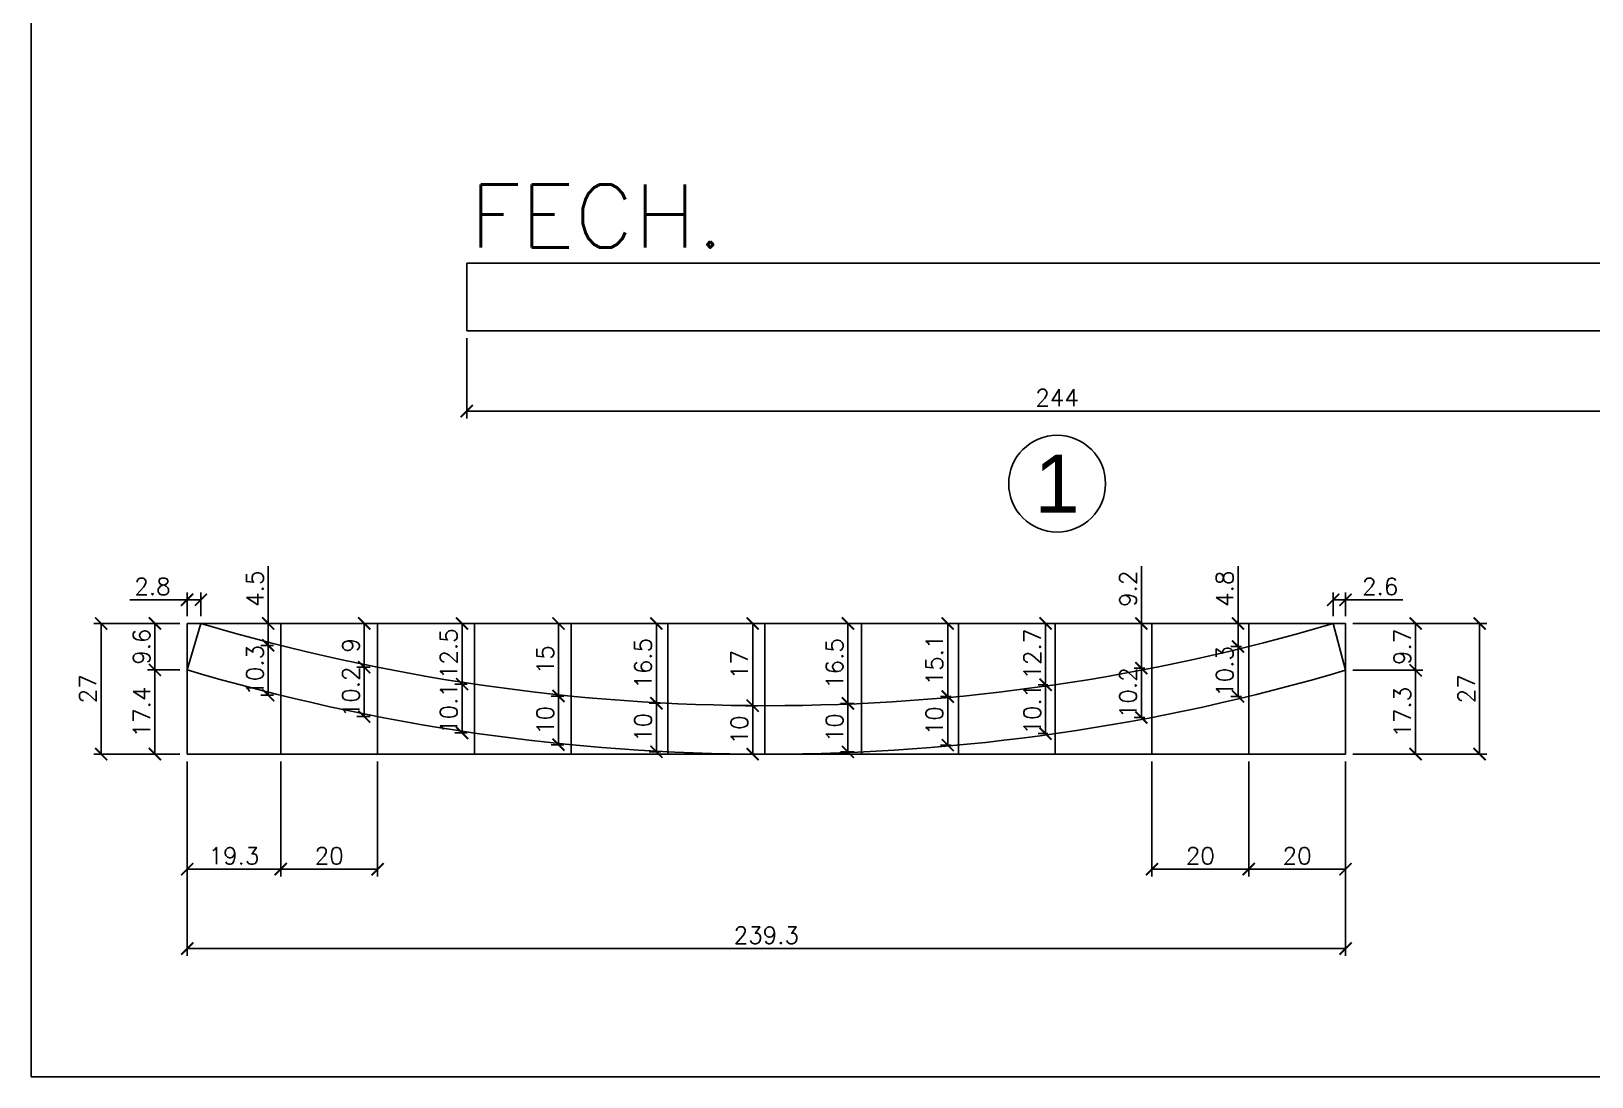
# Model space of a CAD drawing. Extents: x 1894 to 8661, y -614 to 3008.
# Drawn here: x 7338 to 7982, y 1889 to 2321 of the extents above; entities that cross this region are included whole.
import ezdxf
from ezdxf.enums import TextEntityAlignment as Align

# ---------------------------------------------------------------- set-up
doc = ezdxf.new("R2010")
doc.units = 0
doc.header["$PDMODE"] = 34
for name, color, linetype in [('COTA', 241, 'Continuous'), ('Painéis', 200, 'Continuous'), ('Romaneio', 10, 'Continuous')]:
    doc.layers.add(name, color=color, linetype=linetype)
doc.layers.add('Texto Seção', color=7, linetype='Continuous', lineweight=15)
doc.styles.add('ARIAL', font='arial.ttf')
doc.styles.add('REGUA-120', font='ROMANS.shx', dxfattribs={"height": 15})
doc.styles.add('ROMANS', font='romans.shx')
doc.dimstyles.new('Cota Seção (2x)', dxfattribs={"dimtxt": 7, "dimasz": 5, "dimexe": 3, "dimexo": 3, "dimgap": 2, "dimtad": 3, "dimdec": 1, "dimlfac": 0.5, "dimzin": 12, "dimdsep": 46, "dimtxsty": 'ROMANS', "dimblk": 'ARCHTICK', "dimcen": 0, "dimclrd": 4, "dimclre": 4, "dimclrt": 1, "dimadec": 1, "dimazin": 3, "dimtfac": 1, "dimtdec": 1, "dimtmove": 0, "dimatfit": 3, "dimldrblk": 'OBLIQUE', "dimfxl": 1, "dimtolj": 1, "dimtzin": 12, "dimarcsym": 0})

# ---------------------------------------------------------------- blocks, each defined once
blk = doc.blocks.new('_ArchTick')
at = {"color": 0, "linetype": 'ByBlock', "const_width": 0.15}
blk.add_lwpolyline([(-0.5, -0.5), (0.5, 0.5)], dxfattribs=at)
blk = doc.blocks.new('*D490')
at = {"layer": 'COTA', "color": 4, "lineweight": -2, "transparency": 16777216}
for p, q in [((7517.51, 2194.34), (7517.51, 2161.18)), ((8005.51, 2194.34), (8005.51, 2161.18)), ((7517.51, 2164.18), (8005.51, 2164.18))]:
    blk.add_line(p, q, dxfattribs=at)
at = {"layer": 'Defpoints', "color": 0, "transparency": 16777216}
for p in [(7517.51, 2197.34), (8005.51, 2197.34), (8005.51, 2164.18)]:
    blk.add_point(p, dxfattribs=at)
at = {"layer": 'COTA', "color": 4, "lineweight": -2, "transparency": 16777216, "xscale": 5, "yscale": 5, "zscale": 5, "rotation": 180}
blk.add_blockref('_ArchTick', (7517.51, 2164.18), dxfattribs=at)
at = {"layer": 'COTA', "color": 4, "lineweight": -2, "transparency": 16777216, "xscale": 5, "yscale": 5, "zscale": 5}
blk.add_blockref('_ArchTick', (8005.51, 2164.18), dxfattribs=at)
at = {"layer": 'COTA', "color": 1, "transparency": 16777216, "insert": (7761.51, 2169.68), "char_height": 7, "attachment_point": 5, "style": 'ROMANS'}
blk.add_mtext('\\A1;244', dxfattribs=at)
blk = doc.blocks.new('_Oblique')
at = {"color": 0, "linetype": 'ByBlock', "lineweight": -2}
blk.add_line((-0.5, -0.5), (0.5, 0.5), dxfattribs=at)
blk = doc.blocks.new('*D487')
at = {"layer": 'COTA', "color": 4, "lineweight": -2, "transparency": 16777216}
for p, q in [((7402, 2019.45), (7402, 1939.1)), ((7880.69, 2019.45), (7880.69, 1939.1)), ((7880.69, 1942.1), (7402, 1942.1))]:
    blk.add_line(p, q, dxfattribs=at)
at = {"layer": 'Defpoints', "color": 0, "transparency": 16777216}
for p in [(7402, 2022.45), (7880.69, 2022.45), (7402, 1942.1)]:
    blk.add_point(p, dxfattribs=at)
at = {"layer": 'COTA', "color": 4, "lineweight": -2, "transparency": 16777216, "xscale": 5, "yscale": 5, "zscale": 5, "rotation": 180}
blk.add_blockref('_ArchTick', (7402, 1942.1), dxfattribs=at)
at = {"layer": 'COTA', "color": 4, "lineweight": -2, "transparency": 16777216, "xscale": 5, "yscale": 5, "zscale": 5}
blk.add_blockref('_ArchTick', (7880.69, 1942.1), dxfattribs=at)
at = {"layer": 'COTA', "color": 1, "transparency": 16777216, "insert": (7641.35, 1947.6), "char_height": 7, "attachment_point": 5, "style": 'ROMANS'}
blk.add_mtext('\\A1;239.3', dxfattribs=at)
blk = doc.blocks.new('*D488')
at = {"layer": 'COTA', "color": 4, "lineweight": -2, "transparency": 16777216}
for p, q in [((7840.69, 2019.45), (7840.69, 1971.91)), ((7880.69, 2019.45), (7880.69, 1971.91)), ((7880.69, 1974.91), (7840.69, 1974.91))]:
    blk.add_line(p, q, dxfattribs=at)
at = {"layer": 'Defpoints', "color": 0, "transparency": 16777216}
for p in [(7840.69, 2022.45), (7880.69, 2022.45), (7840.69, 1974.91)]:
    blk.add_point(p, dxfattribs=at)
at = {"layer": 'COTA', "color": 4, "lineweight": -2, "transparency": 16777216, "xscale": 5, "yscale": 5, "zscale": 5, "rotation": 180}
blk.add_blockref('_ArchTick', (7840.69, 1974.91), dxfattribs=at)
at = {"layer": 'COTA', "color": 4, "lineweight": -2, "transparency": 16777216, "xscale": 5, "yscale": 5, "zscale": 5}
blk.add_blockref('_ArchTick', (7880.69, 1974.91), dxfattribs=at)
at = {"layer": 'COTA', "color": 1, "transparency": 16777216, "insert": (7860.69, 1980.41), "char_height": 7, "attachment_point": 5, "style": 'ROMANS'}
blk.add_mtext('\\A1;20', dxfattribs=at)
blk = doc.blocks.new('*D489')
at = {"layer": 'COTA', "color": 4, "lineweight": -2, "transparency": 16777216}
for p, q in [((7800.69, 2019.45), (7800.69, 1971.91)), ((7840.69, 2019.45), (7840.69, 1971.91)), ((7840.69, 1974.91), (7800.69, 1974.91))]:
    blk.add_line(p, q, dxfattribs=at)
at = {"layer": 'Defpoints', "color": 0, "transparency": 16777216}
for p in [(7800.69, 2022.45), (7840.69, 2022.45), (7800.69, 1974.91)]:
    blk.add_point(p, dxfattribs=at)
at = {"layer": 'COTA', "color": 4, "lineweight": -2, "transparency": 16777216, "xscale": 5, "yscale": 5, "zscale": 5, "rotation": 180}
blk.add_blockref('_ArchTick', (7800.69, 1974.91), dxfattribs=at)
at = {"layer": 'COTA', "color": 4, "lineweight": -2, "transparency": 16777216, "xscale": 5, "yscale": 5, "zscale": 5}
blk.add_blockref('_ArchTick', (7840.69, 1974.91), dxfattribs=at)
at = {"layer": 'COTA', "color": 1, "transparency": 16777216, "insert": (7820.69, 1980.41), "char_height": 7, "attachment_point": 5, "style": 'ROMANS'}
blk.add_mtext('\\A1;20', dxfattribs=at)
blk = doc.blocks.new('*D526')
at = {"layer": 'COTA', "color": 4, "lineweight": -2, "transparency": 16777216}
for p, q in [((7440.69, 2019.45), (7440.69, 1971.91)), ((7480.69, 2019.45), (7480.69, 1971.91)), ((7480.69, 1974.91), (7440.69, 1974.91))]:
    blk.add_line(p, q, dxfattribs=at)
at = {"layer": 'Defpoints', "color": 0, "transparency": 16777216}
for p in [(7440.69, 2022.45), (7480.69, 2022.45), (7440.69, 1974.91)]:
    blk.add_point(p, dxfattribs=at)
at = {"layer": 'COTA', "color": 4, "lineweight": -2, "transparency": 16777216, "xscale": 5, "yscale": 5, "zscale": 5, "rotation": 180}
blk.add_blockref('_ArchTick', (7440.69, 1974.91), dxfattribs=at)
at = {"layer": 'COTA', "color": 4, "lineweight": -2, "transparency": 16777216, "xscale": 5, "yscale": 5, "zscale": 5}
blk.add_blockref('_ArchTick', (7480.69, 1974.91), dxfattribs=at)
at = {"layer": 'COTA', "color": 1, "transparency": 16777216, "insert": (7460.69, 1980.41), "char_height": 7, "attachment_point": 5, "style": 'ROMANS'}
blk.add_mtext('\\A1;20', dxfattribs=at)
blk = doc.blocks.new('*D527')
at = {"layer": 'COTA', "color": 4, "lineweight": -2, "transparency": 16777216}
for p, q in [((7402, 2019.45), (7402, 1971.91)), ((7440.69, 2019.45), (7440.69, 1971.91)), ((7440.69, 1974.91), (7402, 1974.91))]:
    blk.add_line(p, q, dxfattribs=at)
at = {"layer": 'Defpoints', "color": 0, "transparency": 16777216}
for p in [(7402, 2022.45), (7440.69, 2022.45), (7402, 1974.91)]:
    blk.add_point(p, dxfattribs=at)
at = {"layer": 'COTA', "color": 4, "lineweight": -2, "transparency": 16777216, "xscale": 5, "yscale": 5, "zscale": 5, "rotation": 180}
blk.add_blockref('_ArchTick', (7402, 1974.91), dxfattribs=at)
at = {"layer": 'COTA', "color": 4, "lineweight": -2, "transparency": 16777216, "xscale": 5, "yscale": 5, "zscale": 5}
blk.add_blockref('_ArchTick', (7440.69, 1974.91), dxfattribs=at)
at = {"layer": 'COTA', "color": 1, "transparency": 16777216, "insert": (7421.35, 1980.41), "char_height": 7, "attachment_point": 5, "style": 'ROMANS'}
blk.add_mtext('\\A1;19.3', dxfattribs=at)
blk = doc.blocks.new('*D528')
at = {"layer": 'COTA', "color": 4, "lineweight": -2, "transparency": 16777216}
for p, q in [((7883.69, 2057.08), (7912.66, 2057.08)), ((7909.66, 2057.08), (7909.66, 2022.45)), ((7883.69, 2022.45), (7912.66, 2022.45))]:
    blk.add_line(p, q, dxfattribs=at)
at = {"layer": 'Defpoints', "color": 0, "transparency": 16777216}
for p in [(7880.69, 2057.08), (7880.69, 2022.45), (7909.66, 2022.45)]:
    blk.add_point(p, dxfattribs=at)
at = {"layer": 'COTA', "color": 4, "lineweight": -2, "transparency": 16777216, "xscale": 5, "yscale": 5, "zscale": 5}
for p, rotation in [((7909.66, 2057.08), 90), ((7909.66, 2022.45), 270)]:
    blk.add_blockref('_ArchTick', p, dxfattribs=dict(at, rotation=rotation))
at = {"layer": 'COTA', "color": 1, "transparency": 16777216, "insert": (7904.16, 2039.76), "char_height": 7, "attachment_point": 5, "rotation": 90, "style": 'ROMANS'}
blk.add_mtext('\\A1;17.3', dxfattribs=at)
blk = doc.blocks.new('*D529')
at = {"layer": 'COTA', "color": 4, "lineweight": -2, "transparency": 16777216}
for p, q in [((7883.69, 2076.42), (7912.66, 2076.42)), ((7909.66, 2057.08), (7909.66, 2076.42)), ((7883.69, 2057.08), (7912.66, 2057.08))]:
    blk.add_line(p, q, dxfattribs=at)
at = {"layer": 'Defpoints', "color": 0, "transparency": 16777216}
for p in [(7880.69, 2076.42), (7909.66, 2076.42), (7880.69, 2057.08)]:
    blk.add_point(p, dxfattribs=at)
at = {"layer": 'COTA', "color": 4, "lineweight": -2, "transparency": 16777216, "xscale": 5, "yscale": 5, "zscale": 5}
for p, rotation in [((7909.66, 2076.42), 90), ((7909.66, 2057.08), 270)]:
    blk.add_blockref('_ArchTick', p, dxfattribs=dict(at, rotation=rotation))
at = {"layer": 'COTA', "color": 1, "transparency": 16777216, "insert": (7904.16, 2066.75), "char_height": 7, "attachment_point": 5, "rotation": 90, "style": 'ROMANS'}
blk.add_mtext('\\A1;9.7', dxfattribs=at)
blk = doc.blocks.new('*D513')
at = {"layer": 'COTA', "color": 4, "lineweight": -2, "transparency": 16777216}
for p, q in [((7875.58, 2079.42), (7875.58, 2089.21)), ((7875.58, 2086.21), (7880.69, 2086.21)), ((7880.69, 2079.42), (7880.69, 2089.21)), ((7880.69, 2086.21), (7904.36, 2086.21))]:
    blk.add_line(p, q, dxfattribs=at)
at = {"layer": 'Defpoints', "color": 0, "transparency": 16777216}
for p in [(7880.69, 2086.21), (7875.58, 2076.42), (7880.69, 2076.42)]:
    blk.add_point(p, dxfattribs=at)
at = {"layer": 'COTA', "color": 4, "lineweight": -2, "transparency": 16777216, "xscale": 5, "yscale": 5, "zscale": 5, "rotation": 180}
blk.add_blockref('_ArchTick', (7875.58, 2086.21), dxfattribs=at)
at = {"layer": 'COTA', "color": 4, "lineweight": -2, "transparency": 16777216, "xscale": 5, "yscale": 5, "zscale": 5}
blk.add_blockref('_ArchTick', (7880.69, 2086.21), dxfattribs=at)
at = {"layer": 'COTA', "color": 1, "transparency": 16777216, "insert": (7895.02, 2091.71), "char_height": 7, "attachment_point": 5, "style": 'ROMANS'}
blk.add_mtext('\\A1;2.6', dxfattribs=at)
blk = doc.blocks.new('*D514')
at = {"layer": 'COTA', "color": 4, "lineweight": -2, "transparency": 16777216}
for p, q in [((7837.69, 2066.9), (7833.27, 2066.9)), ((7836.27, 2046.3), (7836.27, 2066.9)), ((7837.69, 2046.3), (7833.27, 2046.3))]:
    blk.add_line(p, q, dxfattribs=at)
at = {"layer": 'Defpoints', "color": 0, "transparency": 16777216}
for p in [(7836.27, 2066.9), (7840.69, 2066.9), (7840.69, 2046.3)]:
    blk.add_point(p, dxfattribs=at)
at = {"layer": 'COTA', "color": 4, "lineweight": -2, "transparency": 16777216, "xscale": 5, "yscale": 5, "zscale": 5}
for p, rotation in [((7836.27, 2066.9), 90), ((7836.27, 2046.3), 270)]:
    blk.add_blockref('_ArchTick', p, dxfattribs=dict(at, rotation=rotation))
at = {"layer": 'COTA', "color": 1, "transparency": 16777216, "insert": (7830.77, 2056.6), "char_height": 7, "attachment_point": 5, "rotation": 90, "style": 'ROMANS'}
blk.add_mtext('\\A1;10.3', dxfattribs=at)
blk = doc.blocks.new('*D515')
at = {"layer": 'COTA', "color": 4, "lineweight": -2, "transparency": 16777216}
for p, q in [((7836.27, 2076.42), (7836.27, 2100.09)), ((7837.69, 2076.42), (7833.27, 2076.42)), ((7836.27, 2066.9), (7836.27, 2076.42)), ((7837.69, 2066.9), (7833.27, 2066.9))]:
    blk.add_line(p, q, dxfattribs=at)
at = {"layer": 'Defpoints', "color": 0, "transparency": 16777216}
for p in [(7836.27, 2076.42), (7840.69, 2076.42), (7840.69, 2066.9)]:
    blk.add_point(p, dxfattribs=at)
at = {"layer": 'COTA', "color": 4, "lineweight": -2, "transparency": 16777216, "xscale": 5, "yscale": 5, "zscale": 5}
for p, rotation in [((7836.27, 2076.42), 90), ((7836.27, 2066.9), 270)]:
    blk.add_blockref('_ArchTick', p, dxfattribs=dict(at, rotation=rotation))
at = {"layer": 'COTA', "color": 1, "transparency": 16777216, "insert": (7830.77, 2090.76), "char_height": 7, "attachment_point": 5, "rotation": 90, "style": 'ROMANS'}
blk.add_mtext('\\A1;4.8', dxfattribs=at)
blk = doc.blocks.new('*D516')
at = {"layer": 'COTA', "color": 4, "lineweight": -2, "transparency": 16777216}
for p, q in [((7797.69, 2057.97), (7793.31, 2057.97)), ((7796.31, 2037.6), (7796.31, 2057.97)), ((7797.69, 2037.6), (7793.31, 2037.6))]:
    blk.add_line(p, q, dxfattribs=at)
at = {"layer": 'Defpoints', "color": 0, "transparency": 16777216}
for p in [(7796.31, 2057.97), (7800.69, 2057.97), (7800.69, 2037.6)]:
    blk.add_point(p, dxfattribs=at)
at = {"layer": 'COTA', "color": 4, "lineweight": -2, "transparency": 16777216, "xscale": 5, "yscale": 5, "zscale": 5}
for p, rotation in [((7796.31, 2057.97), 90), ((7796.31, 2037.6), 270)]:
    blk.add_blockref('_ArchTick', p, dxfattribs=dict(at, rotation=rotation))
at = {"layer": 'COTA', "color": 1, "transparency": 16777216, "insert": (7790.81, 2047.79), "char_height": 7, "attachment_point": 5, "rotation": 90, "style": 'ROMANS'}
blk.add_mtext('\\A1;10.2', dxfattribs=at)
blk = doc.blocks.new('*D530')
at = {"layer": 'COTA', "color": 4, "lineweight": -2, "transparency": 16777216}
for p, q in [((7796.31, 2076.42), (7796.31, 2100.09)), ((7797.69, 2076.42), (7793.31, 2076.42)), ((7796.31, 2057.97), (7796.31, 2076.42)), ((7797.69, 2057.97), (7793.31, 2057.97))]:
    blk.add_line(p, q, dxfattribs=at)
at = {"layer": 'Defpoints', "color": 0, "transparency": 16777216}
for p in [(7796.31, 2076.42), (7800.69, 2076.42), (7800.69, 2057.97)]:
    blk.add_point(p, dxfattribs=at)
at = {"layer": 'COTA', "color": 4, "lineweight": -2, "transparency": 16777216, "xscale": 5, "yscale": 5, "zscale": 5}
for p, rotation in [((7796.31, 2076.42), 90), ((7796.31, 2057.97), 270)]:
    blk.add_blockref('_ArchTick', p, dxfattribs=dict(at, rotation=rotation))
at = {"layer": 'COTA', "color": 1, "transparency": 16777216, "insert": (7790.81, 2090.76), "char_height": 7, "attachment_point": 5, "rotation": 90, "style": 'ROMANS'}
blk.add_mtext('\\A1;9.2', dxfattribs=at)
blk = doc.blocks.new('*D531')
at = {"layer": 'COTA', "color": 4, "lineweight": -2, "transparency": 16777216}
for p, q in [((7757.69, 2051.11), (7753.73, 2051.11)), ((7756.73, 2030.9), (7756.73, 2051.11)), ((7757.69, 2030.9), (7753.73, 2030.9))]:
    blk.add_line(p, q, dxfattribs=at)
at = {"layer": 'Defpoints', "color": 0, "transparency": 16777216}
for p in [(7756.73, 2051.11), (7760.69, 2051.11), (7760.69, 2030.9)]:
    blk.add_point(p, dxfattribs=at)
at = {"layer": 'COTA', "color": 4, "lineweight": -2, "transparency": 16777216, "xscale": 5, "yscale": 5, "zscale": 5}
for p, rotation in [((7756.73, 2051.11), 90), ((7756.73, 2030.9), 270)]:
    blk.add_blockref('_ArchTick', p, dxfattribs=dict(at, rotation=rotation))
at = {"layer": 'COTA', "color": 1, "transparency": 16777216, "insert": (7751.23, 2041.01), "char_height": 7, "attachment_point": 5, "rotation": 90, "style": 'ROMANS'}
blk.add_mtext('\\A1;10.1', dxfattribs=at)
blk = doc.blocks.new('*D532')
at = {"layer": 'COTA', "color": 4, "lineweight": -2, "transparency": 16777216}
for p, q in [((7757.69, 2076.42), (7753.73, 2076.42)), ((7756.73, 2051.11), (7756.73, 2076.42)), ((7757.69, 2051.11), (7753.73, 2051.11))]:
    blk.add_line(p, q, dxfattribs=at)
at = {"layer": 'Defpoints', "color": 0, "transparency": 16777216}
for p in [(7756.73, 2076.42), (7760.69, 2076.42), (7760.69, 2051.11)]:
    blk.add_point(p, dxfattribs=at)
at = {"layer": 'COTA', "color": 4, "lineweight": -2, "transparency": 16777216, "xscale": 5, "yscale": 5, "zscale": 5}
for p, rotation in [((7756.73, 2076.42), 90), ((7756.73, 2051.11), 270)]:
    blk.add_blockref('_ArchTick', p, dxfattribs=dict(at, rotation=rotation))
at = {"layer": 'COTA', "color": 1, "transparency": 16777216, "insert": (7751.23, 2063.77), "char_height": 7, "attachment_point": 5, "rotation": 90, "style": 'ROMANS'}
blk.add_mtext('\\A1;12.7', dxfattribs=at)
blk = doc.blocks.new('*D533')
at = {"layer": 'COTA', "color": 4, "lineweight": -2, "transparency": 16777216}
for p, q in [((7717.69, 2046.25), (7713.31, 2046.25)), ((7716.31, 2026.16), (7716.31, 2046.25)), ((7717.69, 2026.16), (7713.31, 2026.16))]:
    blk.add_line(p, q, dxfattribs=at)
at = {"layer": 'Defpoints', "color": 0, "transparency": 16777216}
for p in [(7716.31, 2046.25), (7720.69, 2046.25), (7720.69, 2026.16)]:
    blk.add_point(p, dxfattribs=at)
at = {"layer": 'COTA', "color": 4, "lineweight": -2, "transparency": 16777216, "xscale": 5, "yscale": 5, "zscale": 5}
for p, rotation in [((7716.31, 2046.25), 90), ((7716.31, 2026.16), 270)]:
    blk.add_blockref('_ArchTick', p, dxfattribs=dict(at, rotation=rotation))
at = {"layer": 'COTA', "color": 1, "transparency": 16777216, "insert": (7710.81, 2036.21), "char_height": 7, "attachment_point": 5, "rotation": 90, "style": 'ROMANS'}
blk.add_mtext('\\A1;10', dxfattribs=at)
blk = doc.blocks.new('*D534')
at = {"layer": 'COTA', "color": 4, "lineweight": -2, "transparency": 16777216}
for p, q in [((7717.69, 2076.42), (7713.31, 2076.42)), ((7716.31, 2046.25), (7716.31, 2076.42)), ((7717.69, 2046.25), (7713.31, 2046.25))]:
    blk.add_line(p, q, dxfattribs=at)
at = {"layer": 'Defpoints', "color": 0, "transparency": 16777216}
for p in [(7716.31, 2076.42), (7720.69, 2076.42), (7720.69, 2046.25)]:
    blk.add_point(p, dxfattribs=at)
at = {"layer": 'COTA', "color": 4, "lineweight": -2, "transparency": 16777216, "xscale": 5, "yscale": 5, "zscale": 5}
for p, rotation in [((7716.31, 2076.42), 90), ((7716.31, 2046.25), 270)]:
    blk.add_blockref('_ArchTick', p, dxfattribs=dict(at, rotation=rotation))
at = {"layer": 'COTA', "color": 1, "transparency": 16777216, "insert": (7710.81, 2061.34), "char_height": 7, "attachment_point": 5, "rotation": 90, "style": 'ROMANS'}
blk.add_mtext('\\A1;15.1', dxfattribs=at)
blk = doc.blocks.new('*D521')
at = {"layer": 'COTA', "color": 4, "lineweight": -2, "transparency": 16777216}
for p, q in [((7677.69, 2043.37), (7672.04, 2043.37)), ((7675.04, 2023.35), (7675.04, 2043.37)), ((7677.69, 2023.35), (7672.04, 2023.35))]:
    blk.add_line(p, q, dxfattribs=at)
at = {"layer": 'Defpoints', "color": 0, "transparency": 16777216}
for p in [(7675.04, 2043.37), (7680.69, 2043.37), (7680.69, 2023.35)]:
    blk.add_point(p, dxfattribs=at)
at = {"layer": 'COTA', "color": 4, "lineweight": -2, "transparency": 16777216, "xscale": 5, "yscale": 5, "zscale": 5}
for p, rotation in [((7675.04, 2043.37), 90), ((7675.04, 2023.35), 270)]:
    blk.add_blockref('_ArchTick', p, dxfattribs=dict(at, rotation=rotation))
at = {"layer": 'COTA', "color": 1, "transparency": 16777216, "insert": (7669.54, 2033.36), "char_height": 7, "attachment_point": 5, "rotation": 90, "style": 'ROMANS'}
blk.add_mtext('\\A1;10', dxfattribs=at)
blk = doc.blocks.new('*D522')
at = {"layer": 'COTA', "color": 4, "lineweight": -2, "transparency": 16777216}
for p, q in [((7677.69, 2076.42), (7672.04, 2076.42)), ((7675.04, 2043.37), (7675.04, 2076.42)), ((7677.69, 2043.37), (7672.04, 2043.37))]:
    blk.add_line(p, q, dxfattribs=at)
at = {"layer": 'Defpoints', "color": 0, "transparency": 16777216}
for p in [(7675.04, 2076.42), (7680.69, 2076.42), (7680.69, 2043.37)]:
    blk.add_point(p, dxfattribs=at)
at = {"layer": 'COTA', "color": 4, "lineweight": -2, "transparency": 16777216, "xscale": 5, "yscale": 5, "zscale": 5}
for p, rotation in [((7675.04, 2076.42), 90), ((7675.04, 2043.37), 270)]:
    blk.add_blockref('_ArchTick', p, dxfattribs=dict(at, rotation=rotation))
at = {"layer": 'COTA', "color": 1, "transparency": 16777216, "insert": (7669.54, 2059.9), "char_height": 7, "attachment_point": 5, "rotation": 90, "style": 'ROMANS'}
blk.add_mtext('\\A1;16.5', dxfattribs=at)
blk = doc.blocks.new('*D523')
at = {"layer": 'COTA', "color": 4, "lineweight": -2, "transparency": 16777216}
for p, q in [((7637.71, 2042.45), (7632.7, 2042.45)), ((7635.7, 2022.45), (7635.7, 2042.45)), ((7637.69, 2022.45), (7632.7, 2022.45))]:
    blk.add_line(p, q, dxfattribs=at)
at = {"layer": 'Defpoints', "color": 0, "transparency": 16777216}
for p in [(7635.7, 2042.45), (7640.71, 2042.45), (7640.69, 2022.45)]:
    blk.add_point(p, dxfattribs=at)
at = {"layer": 'COTA', "color": 4, "lineweight": -2, "transparency": 16777216, "xscale": 5, "yscale": 5, "zscale": 5}
for p, rotation in [((7635.7, 2042.45), 90), ((7635.7, 2022.45), 270)]:
    blk.add_blockref('_ArchTick', p, dxfattribs=dict(at, rotation=rotation))
at = {"layer": 'COTA', "color": 1, "transparency": 16777216, "insert": (7630.2, 2032.45), "char_height": 7, "attachment_point": 5, "rotation": 90, "style": 'ROMANS'}
blk.add_mtext('\\A1;10', dxfattribs=at)
blk = doc.blocks.new('*D524')
at = {"layer": 'COTA', "color": 4, "lineweight": -2, "transparency": 16777216}
for p, q in [((7637.69, 2076.42), (7632.7, 2076.42)), ((7635.7, 2042.45), (7635.7, 2076.42)), ((7637.69, 2042.45), (7632.7, 2042.45))]:
    blk.add_line(p, q, dxfattribs=at)
at = {"layer": 'Defpoints', "color": 0, "transparency": 16777216}
for p in [(7635.7, 2076.42), (7640.69, 2076.42), (7640.69, 2042.45)]:
    blk.add_point(p, dxfattribs=at)
at = {"layer": 'COTA', "color": 4, "lineweight": -2, "transparency": 16777216, "xscale": 5, "yscale": 5, "zscale": 5}
for p, rotation in [((7635.7, 2076.42), 90), ((7635.7, 2042.45), 270)]:
    blk.add_blockref('_ArchTick', p, dxfattribs=dict(at, rotation=rotation))
at = {"layer": 'COTA', "color": 1, "transparency": 16777216, "insert": (7630.2, 2059.44), "char_height": 7, "attachment_point": 5, "rotation": 90, "style": 'ROMANS'}
blk.add_mtext('\\A1;17', dxfattribs=at)
blk = doc.blocks.new('*D525')
at = {"layer": 'COTA', "color": 4, "lineweight": -2, "transparency": 16777216}
for p, q in [((7597.69, 2043.47), (7592.91, 2043.47)), ((7595.91, 2023.44), (7595.91, 2043.47)), ((7597.69, 2023.44), (7592.91, 2023.44))]:
    blk.add_line(p, q, dxfattribs=at)
at = {"layer": 'Defpoints', "color": 0, "transparency": 16777216}
for p in [(7595.91, 2043.47), (7600.69, 2043.47), (7600.69, 2023.44)]:
    blk.add_point(p, dxfattribs=at)
at = {"layer": 'COTA', "color": 4, "lineweight": -2, "transparency": 16777216, "xscale": 5, "yscale": 5, "zscale": 5}
for p, rotation in [((7595.91, 2043.47), 90), ((7595.91, 2023.44), 270)]:
    blk.add_blockref('_ArchTick', p, dxfattribs=dict(at, rotation=rotation))
at = {"layer": 'COTA', "color": 1, "transparency": 16777216, "insert": (7590.41, 2033.45), "char_height": 7, "attachment_point": 5, "rotation": 90, "style": 'ROMANS'}
blk.add_mtext('\\A1;10', dxfattribs=at)
blk = doc.blocks.new('*D517')
at = {"layer": 'COTA', "color": 4, "lineweight": -2, "transparency": 16777216}
for p, q in [((7597.69, 2076.42), (7592.91, 2076.42)), ((7595.91, 2043.47), (7595.91, 2076.42)), ((7597.69, 2043.47), (7592.91, 2043.47))]:
    blk.add_line(p, q, dxfattribs=at)
at = {"layer": 'Defpoints', "color": 0, "transparency": 16777216}
for p in [(7595.91, 2076.42), (7600.69, 2076.42), (7600.69, 2043.47)]:
    blk.add_point(p, dxfattribs=at)
at = {"layer": 'COTA', "color": 4, "lineweight": -2, "transparency": 16777216, "xscale": 5, "yscale": 5, "zscale": 5}
for p, rotation in [((7595.91, 2076.42), 90), ((7595.91, 2043.47), 270)]:
    blk.add_blockref('_ArchTick', p, dxfattribs=dict(at, rotation=rotation))
at = {"layer": 'COTA', "color": 1, "transparency": 16777216, "insert": (7590.41, 2059.95), "char_height": 7, "attachment_point": 5, "rotation": 90, "style": 'ROMANS'}
blk.add_mtext('\\A1;16.5', dxfattribs=at)
blk = doc.blocks.new('*D518')
at = {"layer": 'COTA', "color": 4, "lineweight": -2, "transparency": 16777216}
for p, q in [((7557.69, 2046.44), (7552.46, 2046.44)), ((7555.46, 2026.34), (7555.46, 2046.44)), ((7557.69, 2026.34), (7552.46, 2026.34))]:
    blk.add_line(p, q, dxfattribs=at)
at = {"layer": 'Defpoints', "color": 0, "transparency": 16777216}
for p in [(7555.46, 2046.44), (7560.69, 2046.44), (7560.69, 2026.34)]:
    blk.add_point(p, dxfattribs=at)
at = {"layer": 'COTA', "color": 4, "lineweight": -2, "transparency": 16777216, "xscale": 5, "yscale": 5, "zscale": 5}
for p, rotation in [((7555.46, 2046.44), 90), ((7555.46, 2026.34), 270)]:
    blk.add_blockref('_ArchTick', p, dxfattribs=dict(at, rotation=rotation))
at = {"layer": 'COTA', "color": 1, "transparency": 16777216, "insert": (7549.96, 2036.39), "char_height": 7, "attachment_point": 5, "rotation": 90, "style": 'ROMANS'}
blk.add_mtext('\\A1;10', dxfattribs=at)
blk = doc.blocks.new('*D519')
at = {"layer": 'COTA', "color": 4, "lineweight": -2, "transparency": 16777216}
for p, q in [((7557.69, 2076.42), (7552.46, 2076.42)), ((7555.46, 2046.44), (7555.46, 2076.42)), ((7557.69, 2046.44), (7552.46, 2046.44))]:
    blk.add_line(p, q, dxfattribs=at)
at = {"layer": 'Defpoints', "color": 0, "transparency": 16777216}
for p in [(7555.46, 2076.42), (7560.69, 2076.42), (7560.69, 2046.44)]:
    blk.add_point(p, dxfattribs=at)
at = {"layer": 'COTA', "color": 4, "lineweight": -2, "transparency": 16777216, "xscale": 5, "yscale": 5, "zscale": 5}
for p, rotation in [((7555.46, 2076.42), 90), ((7555.46, 2046.44), 270)]:
    blk.add_blockref('_ArchTick', p, dxfattribs=dict(at, rotation=rotation))
at = {"layer": 'COTA', "color": 1, "transparency": 16777216, "insert": (7549.96, 2061.43), "char_height": 7, "attachment_point": 5, "rotation": 90, "style": 'ROMANS'}
blk.add_mtext('\\A1;15', dxfattribs=at)
blk = doc.blocks.new('*D520')
at = {"layer": 'COTA', "color": 4, "lineweight": -2, "transparency": 16777216}
for p, q in [((7517.69, 2051.39), (7512.6, 2051.39)), ((7515.6, 2031.17), (7515.6, 2051.39)), ((7517.69, 2031.17), (7512.6, 2031.17))]:
    blk.add_line(p, q, dxfattribs=at)
at = {"layer": 'Defpoints', "color": 0, "transparency": 16777216}
for p in [(7515.6, 2051.39), (7520.69, 2051.39), (7520.69, 2031.17)]:
    blk.add_point(p, dxfattribs=at)
at = {"layer": 'COTA', "color": 4, "lineweight": -2, "transparency": 16777216, "xscale": 5, "yscale": 5, "zscale": 5}
for p, rotation in [((7515.6, 2051.39), 90), ((7515.6, 2031.17), 270)]:
    blk.add_blockref('_ArchTick', p, dxfattribs=dict(at, rotation=rotation))
at = {"layer": 'COTA', "color": 1, "transparency": 16777216, "insert": (7510.1, 2041.28), "char_height": 7, "attachment_point": 5, "rotation": 90, "style": 'ROMANS'}
blk.add_mtext('\\A1;10.1', dxfattribs=at)
blk = doc.blocks.new('*D536')
at = {"layer": 'COTA', "color": 4, "lineweight": -2, "transparency": 16777216}
for p, q in [((7517.69, 2076.42), (7512.6, 2076.42)), ((7515.6, 2051.39), (7515.6, 2076.42)), ((7517.69, 2051.39), (7512.6, 2051.39))]:
    blk.add_line(p, q, dxfattribs=at)
at = {"layer": 'Defpoints', "color": 0, "transparency": 16777216}
for p in [(7515.6, 2076.42), (7520.69, 2076.42), (7520.69, 2051.39)]:
    blk.add_point(p, dxfattribs=at)
at = {"layer": 'COTA', "color": 4, "lineweight": -2, "transparency": 16777216, "xscale": 5, "yscale": 5, "zscale": 5}
for p, rotation in [((7515.6, 2076.42), 90), ((7515.6, 2051.39), 270)]:
    blk.add_blockref('_ArchTick', p, dxfattribs=dict(at, rotation=rotation))
at = {"layer": 'COTA', "color": 1, "transparency": 16777216, "insert": (7510.1, 2063.91), "char_height": 7, "attachment_point": 5, "rotation": 90, "style": 'ROMANS'}
blk.add_mtext('\\A1;12.5', dxfattribs=at)
blk = doc.blocks.new('*D537')
at = {"layer": 'COTA', "color": 4, "lineweight": -2, "transparency": 16777216}
for p, q in [((7477.69, 2058.35), (7472.17, 2058.35)), ((7475.17, 2037.96), (7475.17, 2058.35)), ((7477.69, 2037.96), (7472.17, 2037.96))]:
    blk.add_line(p, q, dxfattribs=at)
at = {"layer": 'Defpoints', "color": 0, "transparency": 16777216}
for p in [(7475.17, 2058.35), (7480.69, 2058.35), (7480.69, 2037.96)]:
    blk.add_point(p, dxfattribs=at)
at = {"layer": 'COTA', "color": 4, "lineweight": -2, "transparency": 16777216, "xscale": 5, "yscale": 5, "zscale": 5}
for p, rotation in [((7475.17, 2058.35), 90), ((7475.17, 2037.96), 270)]:
    blk.add_blockref('_ArchTick', p, dxfattribs=dict(at, rotation=rotation))
at = {"layer": 'COTA', "color": 1, "transparency": 16777216, "insert": (7469.67, 2048.16), "char_height": 7, "attachment_point": 5, "rotation": 90, "style": 'ROMANS'}
blk.add_mtext('\\A1;10.2', dxfattribs=at)
blk = doc.blocks.new('*D538')
at = {"layer": 'COTA', "color": 4, "lineweight": -2, "transparency": 16777216}
for p, q in [((7477.69, 2076.42), (7472.17, 2076.42)), ((7475.17, 2058.35), (7475.17, 2076.42)), ((7477.69, 2058.35), (7472.17, 2058.35))]:
    blk.add_line(p, q, dxfattribs=at)
at = {"layer": 'Defpoints', "color": 0, "transparency": 16777216}
for p in [(7475.17, 2076.42), (7480.69, 2076.42), (7480.69, 2058.35)]:
    blk.add_point(p, dxfattribs=at)
at = {"layer": 'COTA', "color": 4, "lineweight": -2, "transparency": 16777216, "xscale": 5, "yscale": 5, "zscale": 5}
for p, rotation in [((7475.17, 2076.42), 90), ((7475.17, 2058.35), 270)]:
    blk.add_blockref('_ArchTick', p, dxfattribs=dict(at, rotation=rotation))
at = {"layer": 'COTA', "color": 1, "transparency": 16777216, "insert": (7469.67, 2067.39), "char_height": 7, "attachment_point": 5, "rotation": 90, "style": 'ROMANS'}
blk.add_mtext('\\A1;9', dxfattribs=at)
blk = doc.blocks.new('*D539')
at = {"layer": 'COTA', "color": 4, "lineweight": -2, "transparency": 16777216}
for p, q in [((7437.69, 2067.38), (7432.49, 2067.38)), ((7435.49, 2046.77), (7435.49, 2067.38)), ((7437.69, 2046.77), (7432.49, 2046.77))]:
    blk.add_line(p, q, dxfattribs=at)
at = {"layer": 'Defpoints', "color": 0, "transparency": 16777216}
for p in [(7435.49, 2067.38), (7440.69, 2067.38), (7440.69, 2046.77)]:
    blk.add_point(p, dxfattribs=at)
at = {"layer": 'COTA', "color": 4, "lineweight": -2, "transparency": 16777216, "xscale": 5, "yscale": 5, "zscale": 5}
for p, rotation in [((7435.49, 2067.38), 90), ((7435.49, 2046.77), 270)]:
    blk.add_blockref('_ArchTick', p, dxfattribs=dict(at, rotation=rotation))
at = {"layer": 'COTA', "color": 1, "transparency": 16777216, "insert": (7429.99, 2057.07), "char_height": 7, "attachment_point": 5, "rotation": 90, "style": 'ROMANS'}
blk.add_mtext('\\A1;10.3', dxfattribs=at)
blk = doc.blocks.new('*D540')
at = {"layer": 'COTA', "color": 4, "lineweight": -2, "transparency": 16777216}
for p, q in [((7435.49, 2076.42), (7435.49, 2100.09)), ((7437.69, 2076.42), (7432.49, 2076.42)), ((7435.49, 2067.38), (7435.49, 2076.42)), ((7437.69, 2067.38), (7432.49, 2067.38))]:
    blk.add_line(p, q, dxfattribs=at)
at = {"layer": 'Defpoints', "color": 0, "transparency": 16777216}
for p in [(7435.49, 2076.42), (7440.69, 2076.42), (7440.69, 2067.38)]:
    blk.add_point(p, dxfattribs=at)
at = {"layer": 'COTA', "color": 4, "lineweight": -2, "transparency": 16777216, "xscale": 5, "yscale": 5, "zscale": 5}
for p, rotation in [((7435.49, 2076.42), 90), ((7435.49, 2067.38), 270)]:
    blk.add_blockref('_ArchTick', p, dxfattribs=dict(at, rotation=rotation))
at = {"layer": 'COTA', "color": 1, "transparency": 16777216, "insert": (7429.99, 2090.76), "char_height": 7, "attachment_point": 5, "rotation": 90, "style": 'ROMANS'}
blk.add_mtext('\\A1;4.5', dxfattribs=at)
blk = doc.blocks.new('*D541')
at = {"layer": 'COTA', "color": 4, "lineweight": -2, "transparency": 16777216}
for p, q in [((7399, 2057.25), (7385.68, 2057.25)), ((7388.68, 2057.25), (7388.68, 2022.45)), ((7399, 2022.45), (7385.68, 2022.45))]:
    blk.add_line(p, q, dxfattribs=at)
at = {"layer": 'Defpoints', "color": 0, "transparency": 16777216}
for p in [(7402, 2057.25), (7388.68, 2022.45), (7402, 2022.45)]:
    blk.add_point(p, dxfattribs=at)
at = {"layer": 'COTA', "color": 4, "lineweight": -2, "transparency": 16777216, "xscale": 5, "yscale": 5, "zscale": 5}
for p, rotation in [((7388.68, 2057.25), 90), ((7388.68, 2022.45), 270)]:
    blk.add_blockref('_ArchTick', p, dxfattribs=dict(at, rotation=rotation))
at = {"layer": 'COTA', "color": 1, "transparency": 16777216, "insert": (7383.18, 2039.85), "char_height": 7, "attachment_point": 5, "rotation": 90, "style": 'ROMANS'}
blk.add_mtext('\\A1;17.4', dxfattribs=at)
blk = doc.blocks.new('*D542')
at = {"layer": 'COTA', "color": 4, "lineweight": -2, "transparency": 16777216}
for p, q in [((7399, 2076.42), (7385.68, 2076.42)), ((7388.68, 2057.25), (7388.68, 2076.42)), ((7399, 2057.25), (7385.68, 2057.25))]:
    blk.add_line(p, q, dxfattribs=at)
at = {"layer": 'Defpoints', "color": 0, "transparency": 16777216}
for p in [(7388.68, 2076.42), (7402, 2076.42), (7402, 2057.25)]:
    blk.add_point(p, dxfattribs=at)
at = {"layer": 'COTA', "color": 4, "lineweight": -2, "transparency": 16777216, "xscale": 5, "yscale": 5, "zscale": 5}
for p, rotation in [((7388.68, 2076.42), 90), ((7388.68, 2057.25), 270)]:
    blk.add_blockref('_ArchTick', p, dxfattribs=dict(at, rotation=rotation))
at = {"layer": 'COTA', "color": 1, "transparency": 16777216, "insert": (7383.18, 2066.84), "char_height": 7, "attachment_point": 5, "rotation": 90, "style": 'ROMANS'}
blk.add_mtext('\\A1;9.6', dxfattribs=at)
blk = doc.blocks.new('*D543')
at = {"layer": 'COTA', "color": 4, "lineweight": -2, "transparency": 16777216}
for p, q in [((7399, 2076.42), (7363.46, 2076.42)), ((7366.46, 2076.42), (7366.46, 2022.45)), ((7399, 2022.45), (7363.46, 2022.45))]:
    blk.add_line(p, q, dxfattribs=at)
at = {"layer": 'Defpoints', "color": 0, "transparency": 16777216}
for p in [(7402, 2076.42), (7366.46, 2022.45), (7402, 2022.45)]:
    blk.add_point(p, dxfattribs=at)
at = {"layer": 'COTA', "color": 4, "lineweight": -2, "transparency": 16777216, "xscale": 5, "yscale": 5, "zscale": 5}
for p, rotation in [((7366.46, 2076.42), 90), ((7366.46, 2022.45), 270)]:
    blk.add_blockref('_ArchTick', p, dxfattribs=dict(at, rotation=rotation))
at = {"layer": 'COTA', "color": 1, "transparency": 16777216, "insert": (7360.96, 2049.44), "char_height": 7, "attachment_point": 5, "rotation": 90, "style": 'ROMANS'}
blk.add_mtext('\\A1;27', dxfattribs=at)
blk = doc.blocks.new('*D535')
at = {"layer": 'COTA', "color": 4, "lineweight": -2, "transparency": 16777216}
for p, q in [((7402, 2086.21), (7378.34, 2086.21)), ((7402, 2079.42), (7402, 2089.21)), ((7407.69, 2086.21), (7402, 2086.21)), ((7407.69, 2079.42), (7407.69, 2089.21))]:
    blk.add_line(p, q, dxfattribs=at)
at = {"layer": 'Defpoints', "color": 0, "transparency": 16777216}
for p in [(7402, 2086.21), (7402, 2076.42), (7407.69, 2076.42)]:
    blk.add_point(p, dxfattribs=at)
at = {"layer": 'COTA', "color": 4, "lineweight": -2, "transparency": 16777216, "xscale": 5, "yscale": 5, "zscale": 5, "rotation": 180}
blk.add_blockref('_ArchTick', (7402, 2086.21), dxfattribs=at)
at = {"layer": 'COTA', "color": 4, "lineweight": -2, "transparency": 16777216, "xscale": 5, "yscale": 5, "zscale": 5}
blk.add_blockref('_ArchTick', (7407.69, 2086.21), dxfattribs=at)
at = {"layer": 'COTA', "color": 1, "transparency": 16777216, "insert": (7387.67, 2091.71), "char_height": 7, "attachment_point": 5, "style": 'ROMANS'}
blk.add_mtext('\\A1;2.8', dxfattribs=at)
blk = doc.blocks.new('*D553')
at = {"layer": 'COTA', "color": 4, "lineweight": -2, "transparency": 16777216}
for p, q in [((7883.69, 2076.42), (7939.11, 2076.42)), ((7936.11, 2076.42), (7936.11, 2022.45)), ((7883.69, 2022.45), (7939.11, 2022.45))]:
    blk.add_line(p, q, dxfattribs=at)
at = {"layer": 'Defpoints', "color": 0, "transparency": 16777216}
for p in [(7880.69, 2076.42), (7880.69, 2022.45), (7936.11, 2022.45)]:
    blk.add_point(p, dxfattribs=at)
at = {"layer": 'COTA', "color": 4, "lineweight": -2, "transparency": 16777216, "xscale": 5, "yscale": 5, "zscale": 5}
for p, rotation in [((7936.11, 2076.42), 90), ((7936.11, 2022.45), 270)]:
    blk.add_blockref('_ArchTick', p, dxfattribs=dict(at, rotation=rotation))
at = {"layer": 'COTA', "color": 1, "transparency": 16777216, "insert": (7930.61, 2049.44), "char_height": 7, "attachment_point": 5, "rotation": 90, "style": 'ROMANS'}
blk.add_mtext('\\A1;27', dxfattribs=at)

msp = doc.modelspace()

# ---------------------------------------------------------------- linework, layer by layer
msp.add_lwpolyline([(7402, 2057.25), (7407.69, 2076.42, 0.145247), (7875.58, 2076.42), (7880.69, 2057.08, -0.145064)], format="xyb", close=True)
at = {"layer": 'COTA'}
for p, q in [((7880.69, 2076.42), (7402, 2076.42)), ((7402, 2022.45), (7402, 2076.42)), ((7440.69, 2022.45), (7440.69, 2076.42)), ((7480.69, 2022.45), (7480.69, 2076.42)), ((7520.69, 2022.45), (7520.69, 2076.42)), ((7560.69, 2022.45), (7560.69, 2076.42)), ((7600.69, 2022.45), (7600.69, 2076.42)), ((7640.69, 2022.45), (7640.69, 2076.42)), ((7680.69, 2022.45), (7680.69, 2076.42)), ((7720.69, 2022.45), (7720.69, 2076.42)), ((7760.69, 2022.45), (7760.69, 2076.42)), ((7800.69, 2022.45), (7800.69, 2076.42)), ((7840.69, 2022.45), (7840.69, 2076.42)), ((7880.69, 2022.45), (7880.69, 2076.42)), ((7880.69, 2022.45), (7402, 2022.45))]:
    msp.add_line(p, q, dxfattribs=at)
msp.add_lwpolyline([(7337.56, 2883.36), (8564.43, 2883.36), (8564.43, 1889.13), (7337.56, 1889.13)], close=True, dxfattribs=at)
at = {"layer": 'Painéis'}
for p, q in [((8339.11, 2225.34), (7517.51, 2225.34)), ((7517.51, 2225.34), (7517.51, 2197.34)), ((7517.51, 2197.34), (8339.11, 2197.34))]:
    msp.add_line(p, q, dxfattribs=at)
at = {"layer": 'Romaneio', "color": 1, "linetype": 'ByBlock'}
msp.add_circle((7761.51, 2134.18), 20, dxfattribs=at)

# ---------------------------------------------------------------- texts
at = {"layer": 'Romaneio', "color": 255, "linetype": 'ByBlock', "style": 'ARIAL'}
msp.add_text('1', height=24, dxfattribs=at).set_placement((7761.51, 2134.18), align=Align.MIDDLE_CENTER)
at = {"layer": 'Texto Seção', "style": 'REGUA-120', "width": 1.05}
msp.add_text('FECH.', height=26, dxfattribs=at).set_placement((7518.71, 2231.76))

# ---------------------------------------------------------------- dimensions: what is measured, and where the dimension line sits
at = {"layer": 'COTA'}
dim = msp.add_linear_dim(base=(8005.51, 2164.18), p1=(7517.51, 2197.34), p2=(8005.51, 2197.34), dimstyle='Cota Seção (2x)', dxfattribs=at)
dim.commit()
dim.dimension.update_dxf_attribs({"geometry": '*D490', "text_midpoint": (7761.51, 2169.68)})
for base, p1, p2, angle, picture, middle in [((7402, 2086.21), (7407.69, 2076.42), (7402, 2076.42), 180, '*D535', (7387.67, 2091.71)), ((7435.49, 2076.42), (7440.69, 2067.38), (7440.69, 2076.42), 90, '*D540', (7429.99, 2090.76)), ((7796.31, 2076.42), (7800.69, 2057.97), (7800.69, 2076.42), 90, '*D530', (7790.81, 2090.76)), ((7836.27, 2076.42), (7840.69, 2066.9), (7840.69, 2076.42), 90, '*D515', (7830.77, 2090.76)), ((7880.69, 2086.21), (7875.58, 2076.42), (7880.69, 2076.42), 180, '*D513', (7895.02, 2091.71)), ((7366.46, 2022.45), (7402, 2076.42), (7402, 2022.45), 90, '*D543', (7360.96, 2049.44)), ((7388.68, 2076.42), (7402, 2057.25), (7402, 2076.42), 90, '*D542', (7383.18, 2066.84)), ((7475.17, 2076.42), (7480.69, 2058.35), (7480.69, 2076.42), 90, '*D538', (7469.67, 2067.39)), ((7515.6, 2076.42), (7520.69, 2051.39), (7520.69, 2076.42), 90, '*D536', (7510.1, 2063.91)), ((7555.46, 2076.42), (7560.69, 2046.44), (7560.69, 2076.42), 90, '*D519', (7549.96, 2061.43)), ((7595.91, 2076.42), (7600.69, 2043.47), (7600.69, 2076.42), 90, '*D517', (7590.41, 2059.95)), ((7635.7, 2076.42), (7640.69, 2042.45), (7640.69, 2076.42), 90, '*D524', (7630.2, 2059.44)), ((7675.04, 2076.42), (7680.69, 2043.37), (7680.69, 2076.42), 90, '*D522', (7669.54, 2059.9)), ((7716.31, 2076.42), (7720.69, 2046.25), (7720.69, 2076.42), 90, '*D534', (7710.81, 2061.34)), ((7756.73, 2076.42), (7760.69, 2051.11), (7760.69, 2076.42), 90, '*D532', (7751.23, 2063.77)), ((7909.66, 2076.42), (7880.69, 2057.08), (7880.69, 2076.42), 90, '*D529', (7904.16, 2066.75)), ((7936.11, 2022.45), (7880.69, 2076.42), (7880.69, 2022.45), 90, '*D553', (7930.61, 2049.44)), ((7388.68, 2022.45), (7402, 2057.25), (7402, 2022.45), 90, '*D541', (7383.18, 2039.85)), ((7909.66, 2022.45), (7880.69, 2057.08), (7880.69, 2022.45), 90, '*D528', (7904.16, 2039.76)), ((7555.4599, 2046.4391), (7560.6908, 2026.3438), (7560.6908, 2046.4391), 90, '*D518', (7549.9599, 2036.3915)), ((7595.91, 2043.47), (7600.69, 2023.44), (7600.69, 2043.47), 90, '*D525', (7590.41, 2033.45)), ((7635.7, 2042.45), (7640.69, 2022.45), (7640.71, 2042.45), 90, '*D523', (7630.2, 2032.45)), ((7675.04, 2043.37), (7680.69, 2023.35), (7680.69, 2043.37), 90, '*D521', (7669.54, 2033.36)), ((7716.31, 2046.25), (7720.69, 2026.16), (7720.69, 2046.25), 90, '*D533', (7710.81, 2036.21)), ((7402, 1942.1), (7880.69, 2022.45), (7402, 2022.45), 180, '*D487', (7641.35, 1947.6)), ((7402, 1974.91), (7440.69, 2022.45), (7402, 2022.45), 180, '*D527', (7421.35, 1980.41)), ((7440.69, 1974.91), (7480.69, 2022.45), (7440.69, 2022.45), 180, '*D526', (7460.69, 1980.41)), ((7800.69, 1974.91), (7840.69, 2022.45), (7800.69, 2022.45), 180, '*D489', (7820.69, 1980.41)), ((7840.69, 1974.91), (7880.69, 2022.45), (7840.69, 2022.45), 180, '*D488', (7860.69, 1980.41))]:
    dim = msp.add_linear_dim(base=base, p1=p1, p2=p2, angle=angle, dimstyle='Cota Seção (2x)', dxfattribs=at)
    dim.commit()
    dim.dimension.update_dxf_attribs({"geometry": picture, "text_midpoint": middle})
for base, p1, p2, picture, middle in [((7435.49, 2067.38), (7440.69, 2046.77), (7440.69, 2067.38), '*D539', (7435.49, 2057.07)), ((7836.27, 2066.9), (7840.69, 2046.3), (7840.69, 2066.9), '*D514', (7836.27, 2056.6)), ((7475.17, 2058.35), (7480.69, 2037.96), (7480.69, 2058.35), '*D537', (7475.17, 2048.16)), ((7796.31, 2057.97), (7800.69, 2037.6), (7800.69, 2057.97), '*D516', (7796.31, 2047.79)), ((7515.6, 2051.39), (7520.69, 2031.17), (7520.69, 2051.39), '*D520', (7515.6, 2041.28)), ((7756.73, 2051.11), (7760.69, 2030.9), (7760.69, 2051.11), '*D531', (7756.73, 2041.01))]:
    dim = msp.add_linear_dim(base=base, p1=p1, p2=p2, angle=90, dimstyle='Cota Seção (2x)', dxfattribs=at)
    dim.commit()
    dim.dimension.update_dxf_attribs({"geometry": picture, "text_midpoint": middle, "dimtype": 160})

doc.saveas('drawing.dxf')
